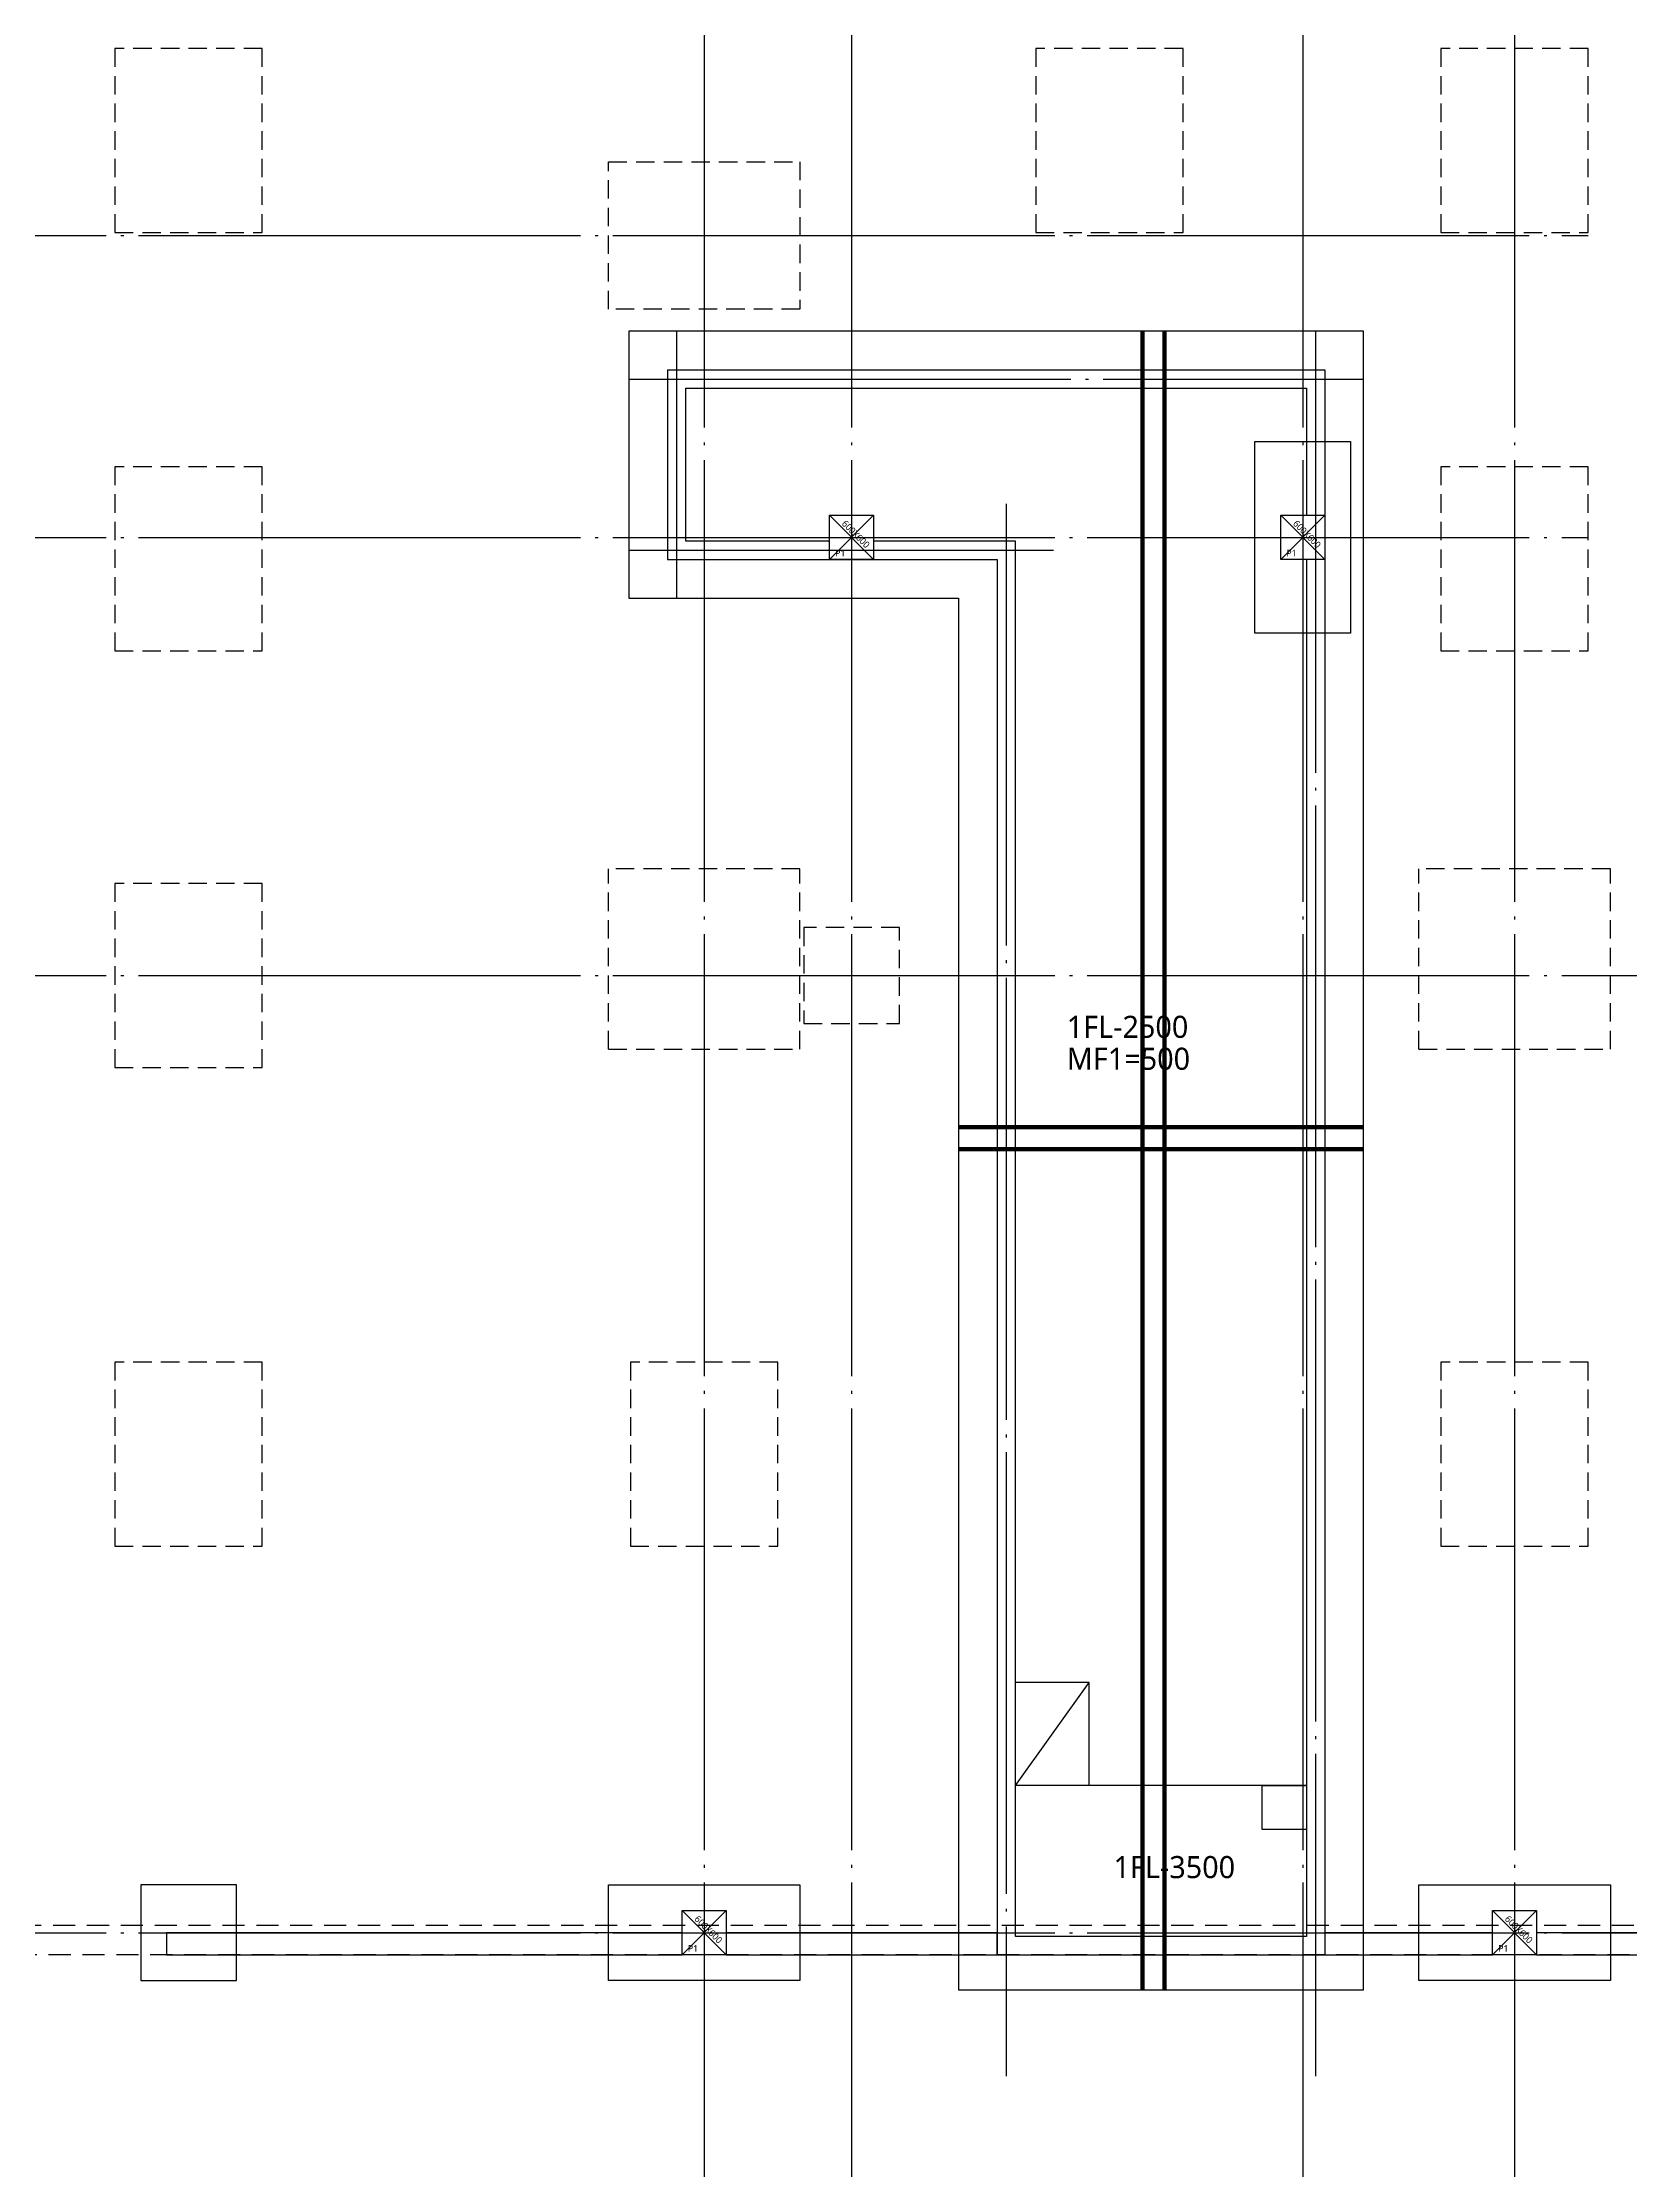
# Model space of a CAD drawing. Header units: millimetres. Extents: x -734060 to 504600, y -7739 to 118800.
# Drawn here: x -85682 to -64141, y 39685 to 68570 of the extents above; entities that cross this region are included whole.
import ezdxf
from ezdxf.enums import TextEntityAlignment as Align
from ezdxf.lldxf.tags import DXFTag

# ---------------------------------------------------------------- set-up
doc = ezdxf.new("R2010")
doc.units = ezdxf.units.MM
doc.header["$LTSCALE"] = 200
for name, pattern in [('CEN-GAUN', [32.2, 30, -1, 0.2, -1]), ('H3', [3, 2, -1]), ('HID', [2.3, 1.5, -0.8]), ('HIDDEN', [0.375, 0.25, -0.125])]:
    doc.linetypes.add(name, pattern=pattern)
doc.layers.get('DEFPOINTS').update_dxf_attribs({"color": 137})
for name, color, linetype in [('0-TEXT SLAB', 7, 'Continuous'), ('0-기초', 4, 'H3'), ('CEN', 1, 'CEN-GAUN'), ('CEN2', 1, 'CEN-GAUN'), ('ELE-7', 7, 'Continuous'), ('G', 3, 'Continuous'), ('HAT-INS', 250, 'Continuous'), ('S-COL', 2, 'Continuous'), ('Slab Line', 7, 'Continuous')]:
    doc.layers.add(name, color=color, linetype=linetype)
doc.styles.add('스타일1', font='malgun.ttf')
doc.styles.add('울릉도L', font='malgun.ttf')
tags = doc.linetypes.add('DH-HID2', pattern=[1.2, 0.8, -0.4]).pattern_tags.tags
tags[6:7] = [DXFTag(74, 4), DXFTag(75, 0), DXFTag(340, '0'), DXFTag(46, 1.0), DXFTag(50, 0.0), DXFTag(44, 0.0), DXFTag(45, 0.0)]
tags[4:5] = [DXFTag(74, 4), DXFTag(75, 0), DXFTag(340, '0'), DXFTag(46, 1.0), DXFTag(50, 0.0), DXFTag(44, 0.0), DXFTag(45, 0.0)]

# ---------------------------------------------------------------- blocks, each defined once
blk = doc.blocks.new('X-B-FD1')
at = {"layer": '0-기초', "color": 251, "linetype": 'DH-HID2', "ltscale": 3}
for p, q in [((58950, -21250), (48975, -21250)), ((48975, -21250), (48975, -24875)), ((58950, -43775), (58950, -21250)), ((48975, -24875), (53450, -24875)), ((53450, -24875), (53450, -43775)), ((53450, -43775), (58950, -43775))]:
    blk.add_line(p, q, dxfattribs=at)
at = {"layer": '0-기초', "color": 251, "linetype": 'DH-HID2'}
for points in [[(57475, -22750), (58775, -22750), (58775, -25350), (57475, -25350)], [(42350, -42350), (42350, -43650), (43650, -43650), (43650, -42350)], [(51300, -42350), (51300, -43650), (48700, -43650), (48700, -42350)], [(62300, -42350), (62300, -43650), (59700, -43650), (59700, -42350)]]:
    blk.add_lwpolyline(points, close=True, dxfattribs=at)
blk = doc.blocks.new('X-B1F-FDH')
at = {"layer": '0-기초', "color": 253, "linetype": 'HIDDEN', "ltscale": 5}
for p, q in [((51300, -28550), (48700, -28550)), ((48700, -31000), (48700, -28550)), ((51300, -31000), (51300, -28550)), ((62300, -28550), (59700, -28550)), ((59700, -31000), (59700, -28550)), ((62300, -31000), (62300, -28550)), ((48700, -31000), (51300, -31000)), ((59700, -31000), (62300, -31000))]:
    blk.add_line(p, q, dxfattribs=at)
for points in [[(42000, -17410), (42000, -19910), (44000, -19910), (44000, -17410)], [(54500, -17410), (54500, -19910), (56500, -19910), (56500, -17410)], [(60000, -17410), (60000, -19910), (62000, -19910), (62000, -17410)], [(48700, -20950), (48700, -18950), (51300, -18950), (51300, -20950)], [(42000, -23090), (42000, -25590), (44000, -25590), (44000, -23090)], [(60000, -23090), (60000, -25590), (62000, -25590), (62000, -23090)], [(42000, -28750), (42000, -31250), (44000, -31250), (44000, -28750)], [(51350, -29350), (51350, -30650), (52650, -30650), (52650, -29350)], [(42000, -35250), (42000, -37750), (44000, -37750), (44000, -35250)], [(49000, -35250), (49000, -37750), (51000, -37750), (51000, -35250)], [(60000, -35250), (60000, -37750), (62000, -37750), (62000, -35250)]]:
    blk.add_lwpolyline(points, close=True, dxfattribs=at)
at = {"layer": 'Slab Line'}
blk.add_blockref('X-B-FD1', (0, 0), dxfattribs=at)
blk = doc.blocks.new('X-CEN')
at = {"layer": 'CEN'}
for p, q in [((50000, 9200), (50000, -53000)), ((52000, 9200), (52000, -53000)), ((58125, 9200), (58125, -53000)), ((61000, 9200), (61000, -53000)), ((-9200, -19950), (62000, -19950)), ((-9200, -24050), (62000, -24050)), ((-9200, -30000), (76000, -30000)), ((-9200, -43000), (76000, -43000))]:
    blk.add_line(p, q, dxfattribs=at)
blk = doc.blocks.new('SS-P1')
at = {"layer": 'DEFPOINTS'}
for p, q in [((-300, 300), (300, -300)), ((-300, -300), (300, 300))]:
    blk.add_line(p, q, dxfattribs=at)
at = {"layer": 'S-COL'}
blk.add_lwpolyline([(-300, 300), (300, 300), (300, -300), (-300, -300)], close=True, dxfattribs=at)
at = {"layer": 'DEFPOINTS', "style": '스타일1'}
blk.add_text('600X600', height=90, rotation=315, dxfattribs=at).set_placement((58, 44), align=Align.MIDDLE_CENTER)
blk.add_text('P1', height=90, dxfattribs=at).set_placement((-153, -214), align=Align.MIDDLE_CENTER)
blk = doc.blocks.new('X-S-PD')
at = {"layer": 'S-COL'}
for p in [(52000, -24050), (58125, -24050), (50000, -43000), (61000, -43000)]:
    blk.add_blockref('SS-P1', p, dxfattribs=at)

msp = doc.modelspace()

# ---------------------------------------------------------------- linework, layer by layer
at = {"layer": '0-TEXT SLAB', "const_width": 60}
for points in [[(-70752.089, 42125), (-70752.089, 64650)], [(-67750, 53840.447), (-73250, 53840.447)]]:
    msp.add_lwpolyline(points, dxfattribs=at)
at = {"layer": '0-TEXT SLAB', "linetype": 'HID', "ltscale": 3, "const_width": 60}
for points in [[(-70452.089, 42125), (-70452.089, 64650)], [(-67750, 53540.447), (-73250, 53540.447)]]:
    msp.add_lwpolyline(points, dxfattribs=at)
at = {"layer": 'CEN2'}
for p, q in [((-77075, 64650), (-77075, 61025)), ((-68400, 64650), (-68400, 40950)), ((-77725, 64000), (-67750, 64000)), ((-72600, 62306.203), (-72600, 40950)), ((-77725, 61675), (-71956.843, 61675))]:
    msp.add_line(p, q, dxfattribs=at)
at = {"layer": 'ELE-7'}
for p, q in [((-71475, 46300), (-72475, 46300)), ((-72475, 44900), (-71475, 46300)), ((-71475, 44900), (-71475, 46300)), ((-68525, 44900), (-72475, 44900))]:
    msp.add_line(p, q, dxfattribs=at)
at = {"layer": 'G', "color": 252, "linetype": 'HID'}
msp.add_lwpolyline([(-127000, 86200), (-55400, 86200), (-55400, 42600), (-127000, 42600)], close=True, dxfattribs=at)
at = {"layer": 'G', "color": 7, "linetype": 'HID'}
msp.add_lwpolyline([(-126600, 85800), (-55800, 85800), (-55800, 43000), (-126600, 43000)], close=True, dxfattribs=at)
at = {"layer": 'S-COL'}
for p, q in [((-77200, 64125), (-77200, 61550)), ((-77200, 64125), (-68275, 64125)), ((-68275, 64125), (-68275, 42600)), ((-77200, 61550), (-72725, 61550)), ((-72725, 61550), (-72725, 42600)), ((-72475, 42850), (-72475, 61800)), ((-68525, 61550), (-68525, 42850)), ((-68525, 42850), (-72475, 42850)), ((-72725, 42600), (-68275, 42600))]:
    msp.add_line(p, q, dxfattribs=at)
for points in [[(-75000, 61800), (-76950, 61800), (-76950, 63875), (-68525, 63875), (-68525, 62150)], [(-72475, 61800), (-74400, 61800)]]:
    msp.add_lwpolyline(points, dxfattribs=at)
at = {"layer": 'S-COL', "color": 8}
msp.add_lwpolyline([(-68525, 44900), (-68525, 44300), (-69125, 44300), (-69125, 44900)], close=True, dxfattribs=at)
at = {"layer": 'S-COL'}
for points in [[(-84000, 42600), (-77000, 42600), (-77000, 42900), (-84000, 42900)], [(-76400, 42600), (-72725, 42600), (-72725, 42900), (-76400, 42900)], [(-68275, 42600), (-66000, 42600), (-66000, 42900), (-68275, 42900)], [(-65400, 42600), (-56000, 42600), (-56000, 42900), (-65400, 42900)]]:
    msp.add_lwpolyline(points, close=True, dxfattribs=at)

# ---------------------------------------------------------------- block references
msp.add_blockref('X-S-PD', (-126700, 85900))
at = {"layer": 'HAT-INS'}
msp.add_blockref('X-CEN', (-126700, 85900), dxfattribs=at)
at = {"layer": 'Slab Line'}
msp.add_blockref('X-B1F-FDH', (-126700, 85900), dxfattribs=at)

# ---------------------------------------------------------------- texts
at = {"layer": 'DEFPOINTS', "style": '울릉도L'}
for s, p in [('1FL-2500', (-71779.416, 55202.467)), ('MF1=500', (-71779.416, 54769.014)), ('1FL-3500', (-71144.145, 43791.074))]:
    msp.add_text(s, height=300, dxfattribs=at).set_placement(p, align=Align.MIDDLE_LEFT)

doc.saveas('drawing.dxf')
